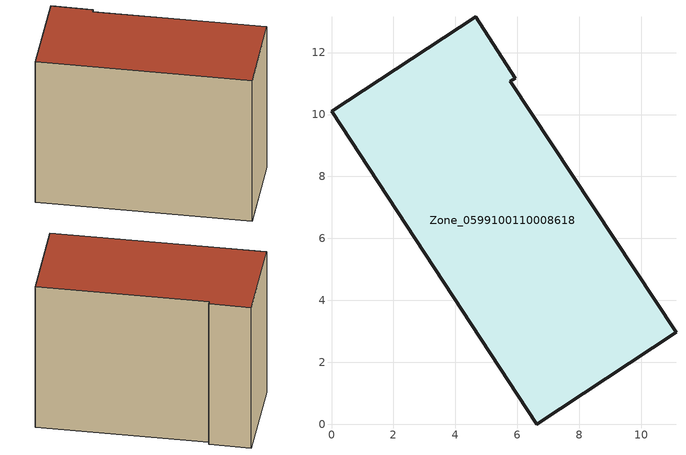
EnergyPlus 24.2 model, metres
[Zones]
Zone_0599100110008618
 floor ground (C_G): 0,10.1 4.66,13.16 5.93,11.17 5.77,11.07 11.12,2.98 6.63,0 z0.48
 wall outside (C_F): 6.63,0 11.12,2.98 5.77,11.07 5.93,11.17 4.66,13.16 0,10.1 6.63,0 z0.48:9.79
 roof outside (C_R): 4.66,13.16 0,10.1 6.63,0 11.12,2.98 5.77,11.07 5.93,11.17 z9.79
[BUILDING]
Pand.0599100110008618: North Axis=0; Terrain=City; Loads Convergence Tolerance Value=0.04; Temperature Convergence Tolerance Value=0.4; Solar Distribution=FullExterior; Maximum Number of Warmup Days=25; Minimum Number of Warmup Days=1
[Site:Location]
Rotterdam.The.Hague.AP_ZH_NLD Design_Conditions: Latitude=51.96; Longitude=4.45; Time Zone=1; Elevation=-4.5
[SITE:GROUNDTEMPERATURE:BUILDINGSURFACE]
18, 18, 18, 18, 18, 18, 18, 18, 18, 18, 18, 18
[MATERIAL] Thermal Absorptance=0.9; Solar Absorptance=0.7; Visible Absorptance=0.7
Name | Roughness | Thickness | Conductivity | Density | Specific Heat
G.TI.2015-2018 | MediumSmooth | 0.15 | 0.0428571 | 540 | 1210
F.TI.2015-2018 | Rough | 0.3 | 0.0666667 | 1920 | 840
R.TI.2015-2018 | MediumRough | 0.2 | 0.0333333 | 1500 | 1000
[CONSTRUCTION]
C_G: G.TI.2015-2018
C_F: F.TI.2015-2018
C_R: R.TI.2015-2018
[ZONE]
Zone_0599100110008618: Type=1; Multiplier=1; Ceiling Height=Autocalculate; Volume=Autocalculate; Floor Area=autocalculate; Part of Total Floor Area=Yes
[ZONEINFILTRATION:DESIGNFLOWRATE]
Infil_Zone_0599100110008618: Zone or ZoneList or Space or SpaceList=Zone_0599100110008618; Schedule=AlwaysOn; Design Flow Rate Calculation Method=Flow/Area; Flow Rate per Floor Area=0.0015; Constant Term Coefficient=1; Temperature Term Coefficient=0; Velocity Term Coefficient=0; Velocity Squared Term Coefficient=0
[HVACTEMPLATE:ZONE:IDEALLOADSAIRSYSTEM]
Zone_0599100110008618: Maximum Heating Supply Air Temperature=50; Minimum Cooling Supply Air Temperature=13; Maximum Heating Supply Air Humidity Ratio=0.0156; Minimum Cooling Supply Air Humidity Ratio=0.0077; Heating Limit=NoLimit; Cooling Limit=NoLimit; Dehumidification Control Type=ConstantSensibleHeatRatio; Cooling Sensible Heat Ratio=0.7; Dehumidification Setpoint=60; Humidification Control Type=None; Humidification Setpoint=30; Outdoor Air Method=None; Outdoor Air Flow Rate per Person=0.00944; Outdoor Air Flow Rate per Zone Floor Area=0; Outdoor Air Flow Rate per Zone=0; Demand Controlled Ventilation Type=None; Outdoor Air Economizer Type=NoEconomizer; Heat Recovery Type=None; Sensible Heat Recovery Effectiveness=0.7; Latent Heat Recovery Effectiveness=0.65
[ZONECONTROL:THERMOSTAT]
ThermostatControl_Zone_0599100110008618: Zone or ZoneList=Zone_0599100110008618; Control Type Schedule=DualSetpointControlType; Control 1=Thermostat_Zone_0599100110008618; Temperature Difference Between Cutout And Setpoint=0
[THERMOSTATSETPOINT:DUALSETPOINT]
Thermostat_Zone_0599100110008618: Heating Setpoint Temperature Schedule=HeatingSetpoint_Zone_0599100110008618; Cooling Setpoint Temperature Schedule=CoolingSetpoint_Zone_0599100110008618
[SCHEDULE:COMPACT]
HeatingSetpoint_Zone_0599100110008618: Through: 12/31, For: AllDays, Until: 24:00, 21
CoolingSetpoint_Zone_0599100110008618: Through: 12/31, For: AllDays, Until: 24:00, 24
DualSetpointControlType: Through: 12/31, For: AllDays, Until: 24:00, 4
AlwaysOn: Through: 12/31, For: AllDays, Until: 24:00, 1
